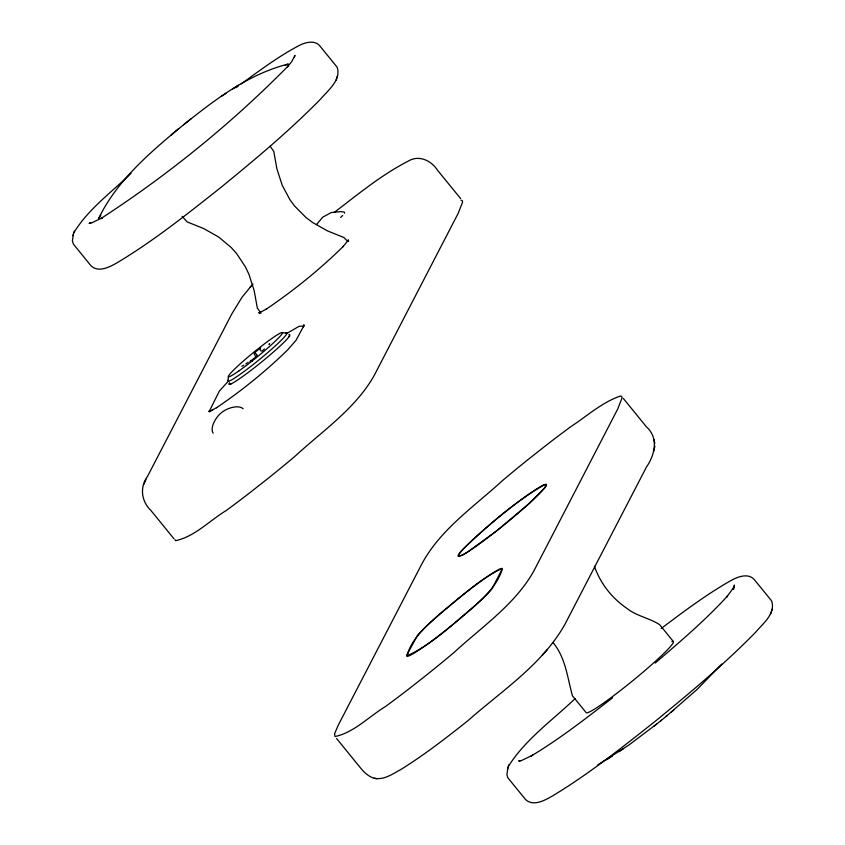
<?xml version="1.0" encoding="UTF-8"?>
<svg xmlns="http://www.w3.org/2000/svg" width="845" height="845" viewBox="0 0 845 845"><rect width="100%" height="100%" fill="white"/><g stroke="black" fill="none" stroke-linecap="round" stroke-linejoin="round"><path stroke-width="1.27" d="M227.928 381.148L228.403 376.69M73.452 233.949L72.385 240.772L73.378 244.12L90.911 265.668C98.717 273.484 111.107 266.291 118.701 261.813C154.593 240.107 187.484 213.891 220.313 187.896C254.979 159.599 289.444 130.848 320.815 98.876C328.156 90.088 341.454 80.043 337.123 67.177L319.59 45.63C314.879 40.053 305.827 42.261 300.155 44.986C279.241 55.854 260.292 70.05 241.279 83.866M507.951 767.651L506.884 774.474L507.877 777.822L525.421 799.37C533.216 807.176 545.606 799.983 553.2 795.515C589.092 773.809 621.983 747.582 654.812 721.598C689.488 693.301 723.943 664.55 755.314 632.567C762.655 623.779 775.953 613.745 771.622 600.879L754.089 579.332C746.853 571.875 734.875 578.107 727.693 582.406C704.36 596.031 682.697 612.308 661.139 628.553M733.618 589.335L734.421 585.078L733.111 589.335L733.629 587.655L726.563 597.098L727.619 595.883C705.395 620.23 680.204 641.609 655.224 663.04M209.549 410.744L219.362 391.087L228.657 380.81M623.325 398.46L646.467 426.883C658.899 437.953 654.812 455.001 646.425 467.116L564.946 624.307C542.226 664.698 501.698 690.809 467.707 720.869C446.075 738.012 424.211 754.986 400.741 769.573C392.714 773.893 383.799 780.389 374.208 778.192M303.883 324.976L303.461 326.698L303.883 324.976L303.799 325.864M654.907 446.181L653.681 451.378M243.17 408.737C238.322 404.417 226.756 408.124 221.411 412.709C215.834 416.986 209.634 427.929 213.162 433.189M344.528 213.193L344.475 212.211L341.327 211.577L331.24 212.539L322.769 217.165L316.505 224.548M73.8 232.829C88.017 209.233 111.477 192.396 131.017 173.341M294.461 57.069L294.979 55.358L291.715 61.664L287.48 66.829L288.546 65.614C231.952 123.138 168.641 174.524 100.999 218.506L102.393 217.714L91.82 222.816L89.052 223.228L90.827 223.059M337.049 77.349L337.577 75.638M336.183 80.159L336.701 78.479M508.299 766.521C525.189 739.544 552.387 720.289 575.255 698.509M770.682 613.861L771.2 612.171M771.548 611.051L772.077 609.34M72.924 235.66L74.318 231.139M507.422 769.362L508.817 764.841M251.176 286.054L241.945 297.355L231.762 313.991L147.6 476.231C139.605 486.889 141.231 501.201 150.759 510.274L173.901 538.709M146.048 479.358L143.682 484.692M303.566 326.265L296.056 340.271L287.944 349.598C265.995 371.082 241.976 390.527 216.542 407.734L216.996 407.448L209.761 411.314L212.739 409.941M261.02 350.992L260.091 349.207L260.714 347.77L254.852 352.397L254.229 353.833L255.993 357.266M100.851 215.19L98.495 218.802C116.029 182.171 147.146 155.121 177.693 129.528C211.123 102.667 245.884 74.709 288.346 64.03L285.209 65.329M229.555 382.796L229.079 383.472A39.282 3.253 -39.1 0 0 255.686 366.709A39.282 3.253 -39.1 0 0 289.698 335.687L289.835 334.757A39.282 3.253 -39.1 0 0 288.81 334.778M269.608 343.63L269.006 344.485L269.365 344.073M721.704 664.107L697.136 689.393L666.166 716.402M542.279 655.107L547.402 649.583M249.898 287.437L253.025 284.068M342.658 215.475L340.672 217.461M262.034 351.15L264.464 348.974M178.834 128.598L171.039 135.084M670.803 712.525L673.961 709.916M660.526 720.996L667.307 715.462M191.255 118.596L183.566 124.743M597.859 764.788L628.786 745.11L656.702 724.028M653.745 726.404L661.434 720.257M334.25 212.454C357.984 194.308 381.306 174.957 408.008 161.258C418.634 154.54 431.256 160.423 437.499 170.204L460.641 198.628M612.509 697.854C586.198 718.25 559.844 738.815 531.251 755.969L532.646 755.176L521.566 760.521L518.661 760.954L520.446 760.785M235.987 87.774L238.1 86.211M245.81 363.931L248.176 362.262M287.237 333.205L299.035 326.328L303.693 325.969M221.369 96.351L225.9 93.394M232.65 88.957L238.396 85.218M606.604 759.782L612.35 756.043M619.1 751.606L623.631 748.649M243.825 365.241L241.871 366.297M208.831 411.43L210.69 410.976L208.747 411.272L209.718 411.916M282.399 332.676L286.856 333.11M376.817 778.784C369.518 777.928 364.089 772.414 359.727 766.954L336.585 738.53M461 200.18L462.257 200.624L462.595 202.071L458.275 213.151L374.282 375.338C355.449 408.811 322.336 430.992 294.673 456.564A116.663 9.665 -39.2 0 1 268.182 478.302L250.976 491.853A116.663 9.665 -39.2 0 1 225.995 510.676C209.592 520.615 194.54 536.744 175.517 540.694L174.957 539.67M259.668 313.009L258.771 312.671L260.218 312.682L259.32 312.808L266.597 308.953L266.143 309.238C293.627 290.574 319.695 269.618 343.366 246.296L342.996 246.698L348.203 240.371L347.908 241.226L348.182 239.822L348.626 241.343M252.19 361.333L250.859 360.329L250.088 361.597L257.06 355.935M270.146 146.259L273.769 151.382L276.906 168.799L282.167 185.171L289.846 199.568L294.599 206.022L305.922 217.45L312.492 222.425L327.448 230.886L343.873 237.487L347.379 241.121M673.391 641.566L659.639 624.666C649.404 617.991 636.148 616.037 626.409 608.009C611.685 597.901 600.225 583.124 594.405 566.224M182.129 216.352L187.22 221.929L203.634 228.53L218.591 236.991L231.129 247.437L236.484 253.394L245.377 266.798L248.916 274.245L254.176 290.617L257.324 308.034L260.999 313.241M254.852 352.397L257.324 355.428M553.116 642.665C565.643 657.737 567.46 677.859 572.424 695.762L586.177 712.652A56.256 4.658 -39.2 0 0 637.32 676.951A56.256 4.658 -39.2 0 0 671.912 641.587M654.854 443.477L653.924 439.326M285.863 333.131A38.014 3.148 -39.2 0 1 259.605 359.389A38.014 3.148 -39.2 0 1 228.065 380.25M230.717 384.581A38.014 3.148 -39.1 0 1 230.854 383.672M288.652 336.563A38.014 3.148 -39.1 0 1 289.645 336.542M334.557 733.787L334.969 736.544C353.992 732.604 369.033 716.476 385.447 706.536A116.663 9.665 -39.2 0 0 410.427 687.714L427.633 674.152A116.663 9.665 -39.2 0 0 454.114 652.414C481.787 626.853 514.901 604.671 533.734 571.199L617.727 409.001L622.047 397.932L621.709 396.474L620.441 396.03C602.147 402.252 587.286 415.846 571.304 426.345A116.663 9.665 -39.2 0 0 546.324 445.167L529.118 458.719A116.663 9.665 -39.2 0 0 502.638 480.456C473.211 507.507 437.763 531.114 419.743 567.998L338.201 725.295L334.557 733.787M406.846 655.055L406.688 656.164A56.256 4.658 -39.2 0 0 444.998 630.824A56.256 4.658 -39.2 0 0 491.832 589.049L502.426 568.622A56.256 4.658 -39.2 0 0 464.116 593.951A56.256 4.658 -39.2 0 0 417.282 635.725L406.846 655.055M407.734 652.953L407.734 654.822L408.684 655.065C433.738 643.225 454.103 622.923 475.302 605.347C486.213 595.398 497.304 584.571 501.93 570.111L500.62 569.16C478.407 580.071 460.071 597.721 440.868 613.121C427.897 624.561 413.87 636.169 407.734 652.953M544.159 488.568L529.783 503.018L496.902 530.681L467.105 552.419L462.595 555.049L458.191 556.327A57.291 4.743 -39.2 0 1 463.409 548.743C488.505 524.988 514.901 501.571 545.014 484.428A57.291 4.743 -39.2 0 1 544.159 488.568M239.124 370.754A34.835 2.884 -39.2 0 0 282.272 333.5A34.835 2.884 -39.2 0 0 244.807 359.801A34.835 2.884 -39.2 0 0 239.124 370.754M475.936 546.377A56.256 4.658 -39.2 0 0 545.627 486.213A56.256 4.658 -39.2 0 0 485.104 528.685A56.256 4.658 -39.2 0 0 475.936 546.377"/></g></svg>
